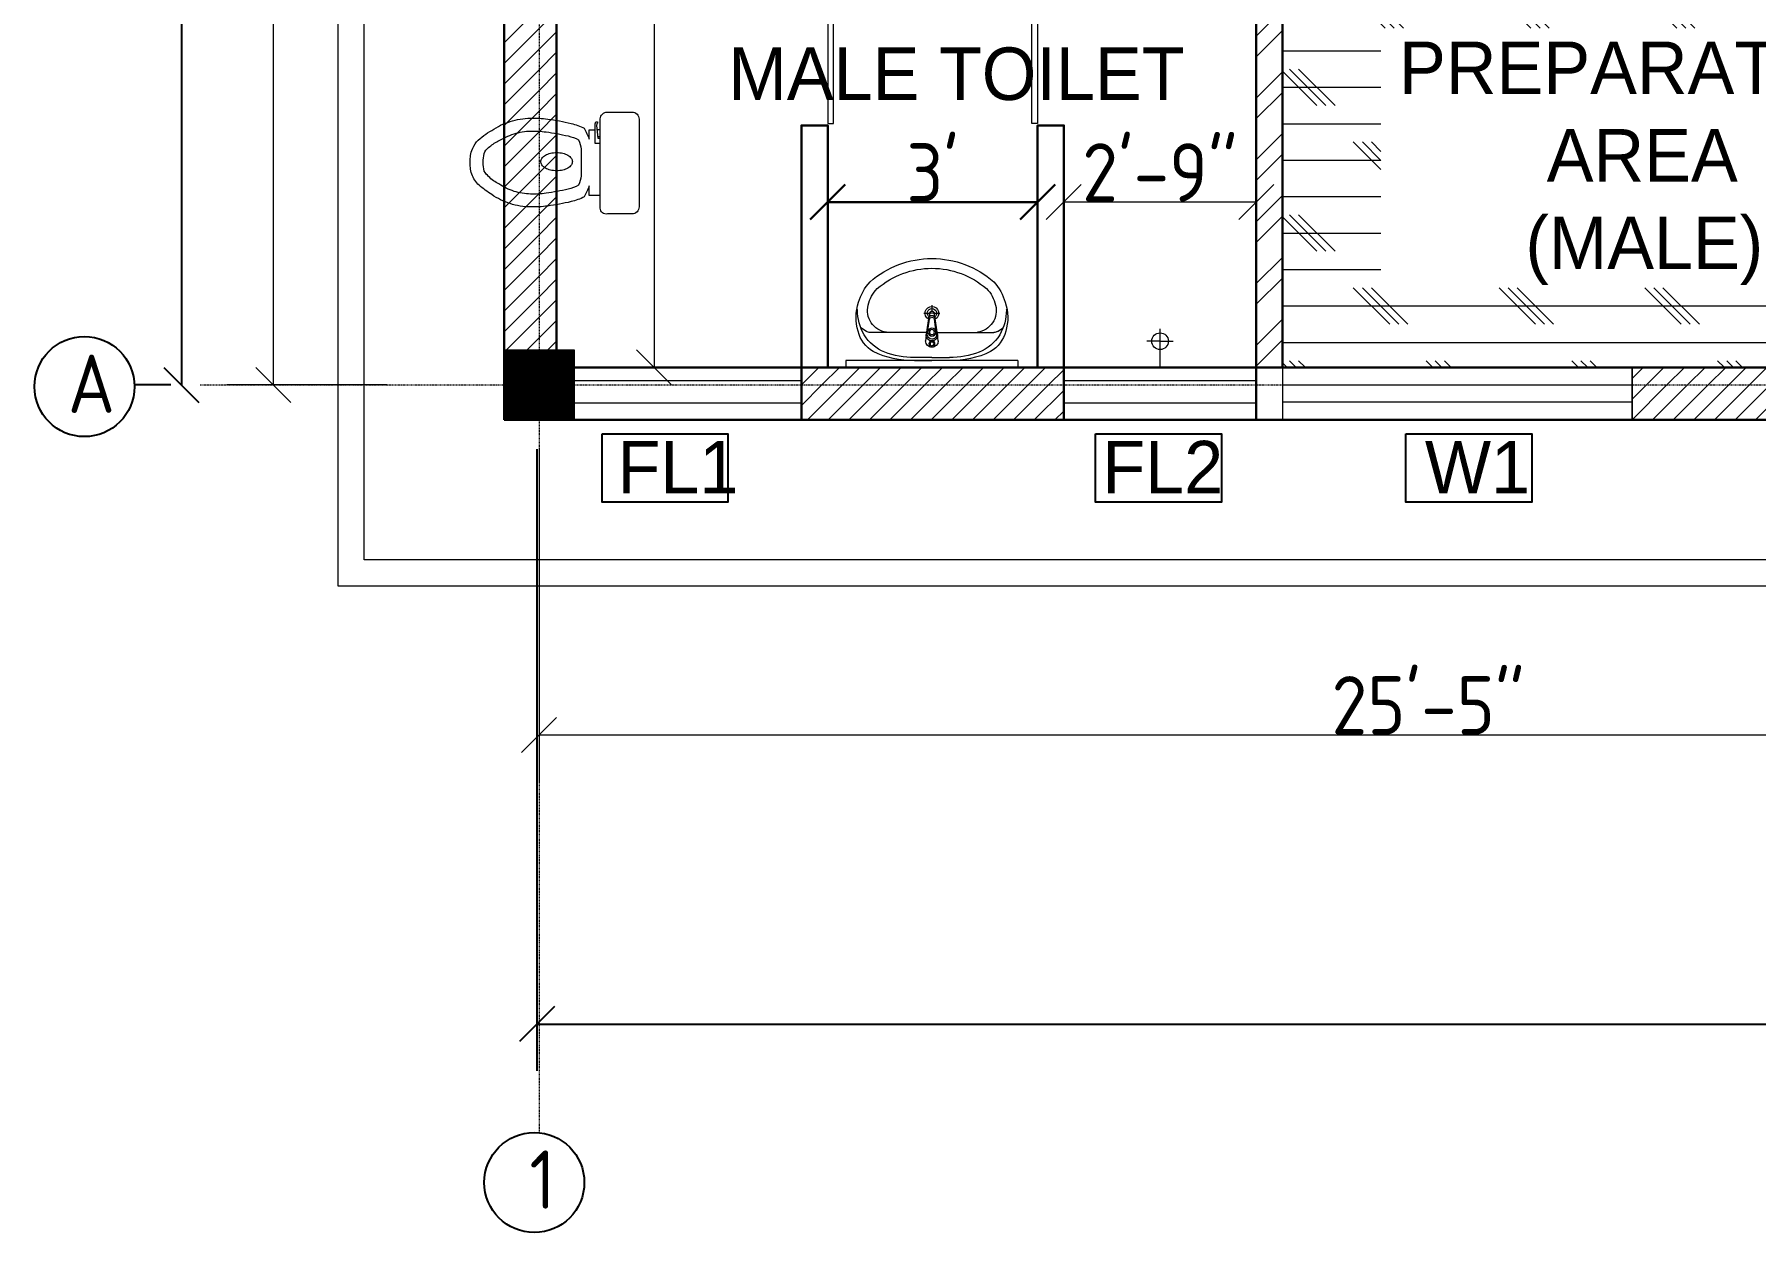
# Model space of a CAD drawing. Extents: x -95606 to 113309, y -42160 to -940.
# Drawn here: x -42601.6 to -42306.3, y -20272.8 to -20067.4 of the extents above; entities that cross this region are included whole.
import ezdxf

# ---------------------------------------------------------------- set-up
doc = ezdxf.new("R2010")
doc.units = 0
doc.header["$LTSCALE"] = 0.02
doc.header["$MEASUREMENT"] = 0
doc.header["$PDMODE"] = 3
doc.header["$PDSIZE"] = -2
doc.linetypes.add('ACAD_ISO04W100', pattern=[30, 24, -3, 0, -3])
doc.linetypes.add('CENTERX2', pattern=[101.6, 63.5, -12.7, 12.7, -12.7])
doc.layers.get('0').update_dxf_attribs({"linetype": 'CONTINUOUS'})
doc.layers.get('DEFPOINTS').update_dxf_attribs({"linetype": 'CONTINUOUS'})
for name, color, linetype, lineweight in [('DOOR WIN TEXT', 102, 'CONTINUOUS', 25), ('Hatch', 252, 'CONTINUOUS', 9), ('RBH CENTER LINE', 1, 'ACAD_ISO04W100', 13), ('RBH DIMENSIONS', 8, 'CONTINUOUS', 15), ('RBH FURNISHING', 112, 'CONTINUOUS', 0), ('RBH hatch', 43, 'CONTINUOUS', 0), ('RBH TEXT', 50, 'CONTINUOUS', 13), ('RBH TEXT FRAME', 90, 'CONTINUOUS', 25), ('RBH WALL - 0.18', 252, 'CONTINUOUS', 18), ('RBH WALL - 0.30', 7, 'CONTINUOUS', 30), ('RBH-FURNITURE', 112, 'CONTINUOUS', 15), ('T', 15, 'CONTINUOUS', 9)]:
    doc.layers.add(name, color=color, linetype=linetype, lineweight=lineweight)
doc.layers.add('RBH DO & WIN', color=7, linetype='CONTINUOUS', lineweight=9, true_color=0x8a008a)
doc.styles.add('RBH-225', font='ARIALN.TTF', dxfattribs={"height": 225})
doc.styles.get("Standard").update_dxf_attribs({"font": 'ISOCP'})
doc.dimstyles.new('RBH DIM 01', dxfattribs={"dimtxt": 10, "dimasz": 6, "dimexe": 8, "dimexo": 5, "dimgap": 0.09, "dimtad": 1, "dimdec": 0, "dimzin": 0, "dimdsep": 46, "dimlunit": 4, "dimtxsty": 'Standard', "dimblk": 'OBLIQUE', "dimcen": 0.09, "dimclrd": 4, "dimclre": 1, "dimclrt": 2, "dimadec": 0, "dimazin": 0, "dimtfac": 1, "dimtdec": 0, "dimtofl": 0, "dimtmove": 0, "dimatfit": 3, "dimldrblk": 'OPEN30', "dimfxl": 1, "dimtolj": 1, "dimtzin": 0, "dimlwd": -1, "dimlwe": -1, "dimarcsym": 0})
pattern_1 = [(45, (-411609.7358, -522238.5927), (-1.767766953, 1.767766953), [])]

# ---------------------------------------------------------------- blocks, each defined once
blk = doc.blocks.new('_Oblique')
at = {"color": 0, "linetype": 'ByBlock', "lineweight": -2}
blk.add_line((-0.5, -0.5), (0.5, 0.5), dxfattribs=at)
blk = doc.blocks.new('*D918')
at = {"layer": 'DEFPOINTS', "color": 0, "lineweight": -2, "ltscale": 0.75, "transparency": 16777216}
for p in [(-42536.13, -19920.46), (-42560.61, -20127.46), (-42536.13, -20127.46)]:
    blk.add_point(p, dxfattribs=at)
at = {"layer": 'RBH DIMENSIONS', "color": 1, "ltscale": 0.75, "transparency": 16777216}
for p, q in [((-42541.13, -19920.46), (-42568.61, -19920.46)), ((-42541.13, -20127.46), (-42568.61, -20127.46))]:
    blk.add_line(p, q, dxfattribs=at)
at = {"layer": 'RBH DIMENSIONS', "color": 4, "ltscale": 0.75, "transparency": 16777216}
blk.add_line((-42560.61, -19920.46), (-42560.61, -20127.46), dxfattribs=at)
at = {"layer": 'RBH DIMENSIONS', "color": 4, "ltscale": 0.75, "transparency": 16777216, "xscale": 6, "yscale": 6, "zscale": 6}
for p, rotation in [((-42560.61, -19920.46), 90), ((-42560.61, -20127.46), 270)]:
    blk.add_blockref('_Oblique', p, dxfattribs=dict(at, rotation=rotation))
at = {"layer": 'RBH DIMENSIONS', "color": 2, "ltscale": 0.75, "transparency": 16777216, "insert": (-42565.7, -20023.96), "char_height": 10, "attachment_point": 5, "rotation": 90}
blk.add_mtext('\\A1;17\'-3"', dxfattribs=at)
blk = doc.blocks.new('_Open30')
at = {"color": 0, "linetype": 'ByBlock', "lineweight": -2}
for p, q in [((-1, 0.268), (0, 0)), ((0, 0), (-1, -0.268)), ((0, 0), (-1, 0))]:
    blk.add_line(p, q, dxfattribs=at)
blk = doc.blocks.new('*D1015')
at = {"layer": 'DEFPOINTS', "color": 0, "lineweight": -2, "ltscale": 0.75, "transparency": 16777216}
for p in [(-42515, -20133.46), (-42210, -20133.46), (-42210, -20187.46)]:
    blk.add_point(p, dxfattribs=at)
at = {"layer": 'RBH DIMENSIONS', "color": 1, "ltscale": 0.75, "transparency": 16777216}
for p, q in [((-42515, -20138.46), (-42515, -20195.46)), ((-42210, -20138.46), (-42210, -20195.46))]:
    blk.add_line(p, q, dxfattribs=at)
at = {"layer": 'RBH DIMENSIONS', "color": 4, "ltscale": 0.75, "transparency": 16777216}
blk.add_line((-42515, -20187.46), (-42210, -20187.46), dxfattribs=at)
at = {"layer": 'RBH DIMENSIONS', "color": 4, "ltscale": 0.75, "transparency": 16777216, "xscale": 6, "yscale": 6, "zscale": 6, "rotation": 180}
blk.add_blockref('_Oblique', (-42515, -20187.46), dxfattribs=at)
at = {"layer": 'RBH DIMENSIONS', "color": 4, "ltscale": 0.75, "transparency": 16777216, "xscale": 6, "yscale": 6, "zscale": 6}
blk.add_blockref('_Oblique', (-42210, -20187.46), dxfattribs=at)
at = {"layer": 'RBH DIMENSIONS', "color": 2, "ltscale": 0.75, "transparency": 16777216, "insert": (-42362.5, -20182.37), "char_height": 10, "attachment_point": 5}
blk.add_mtext('\\A1;25\'-5"', dxfattribs=at)
blk = doc.blocks.new('*D1021')
at = {"layer": 'DEFPOINTS', "color": 0, "lineweight": -2, "ltscale": 0.75, "transparency": 16777216}
for p in [(-42515.37, -20133.46), (-41103.39, -20133.46), (-41103.39, -20237.03)]:
    blk.add_point(p, dxfattribs=at)
at = {"layer": 'DOOR WIN TEXT', "color": 1, "ltscale": 0.75, "transparency": 16777216}
for p, q in [((-42515.37, -20138.46), (-42515.37, -20245.03)), ((-41103.39, -20138.46), (-41103.39, -20245.03))]:
    blk.add_line(p, q, dxfattribs=at)
at = {"layer": 'DOOR WIN TEXT', "color": 4, "ltscale": 0.75, "transparency": 16777216}
blk.add_line((-42515.37, -20237.03), (-41103.39, -20237.03), dxfattribs=at)
at = {"layer": 'DOOR WIN TEXT', "color": 4, "ltscale": 0.75, "transparency": 16777216, "xscale": 6, "yscale": 6, "zscale": 6, "rotation": 180}
blk.add_blockref('_Oblique', (-42515.37, -20237.03), dxfattribs=at)
at = {"layer": 'DOOR WIN TEXT', "color": 4, "ltscale": 0.75, "transparency": 16777216, "xscale": 6, "yscale": 6, "zscale": 6}
blk.add_blockref('_Oblique', (-41103.39, -20237.03), dxfattribs=at)
at = {"layer": 'DOOR WIN TEXT', "color": 2, "ltscale": 0.75, "transparency": 16777216, "insert": (-41809.38, -20231.94), "char_height": 10, "attachment_point": 5}
blk.add_mtext('\\A1;117\'-8"', dxfattribs=at)
blk = doc.blocks.new('*D1022')
at = {"layer": 'DEFPOINTS', "color": 0, "lineweight": -2, "ltscale": 0.75, "transparency": 16777216}
for p in [(-42573.16, -19506.46), (-42576.35, -20127.46), (-42573.16, -20127.46)]:
    blk.add_point(p, dxfattribs=at)
at = {"layer": 'DOOR WIN TEXT', "color": 1, "ltscale": 0.75, "transparency": 16777216}
for p, q in [((-42578.16, -19506.46), (-42584.35, -19506.46)), ((-42578.16, -20127.46), (-42584.35, -20127.46))]:
    blk.add_line(p, q, dxfattribs=at)
at = {"layer": 'DOOR WIN TEXT', "color": 4, "ltscale": 0.75, "transparency": 16777216}
blk.add_line((-42576.35, -19506.46), (-42576.35, -20127.46), dxfattribs=at)
at = {"layer": 'DOOR WIN TEXT', "color": 4, "ltscale": 0.75, "transparency": 16777216, "xscale": 6, "yscale": 6, "zscale": 6}
for p, rotation in [((-42576.35, -19506.46), 90), ((-42576.35, -20127.46), 270)]:
    blk.add_blockref('_Oblique', p, dxfattribs=dict(at, rotation=rotation))
at = {"layer": 'DOOR WIN TEXT', "color": 2, "ltscale": 0.75, "transparency": 16777216, "insert": (-42581.44, -19816.96), "char_height": 10, "attachment_point": 5, "rotation": 90}
blk.add_mtext('\\A1;51\'-9"', dxfattribs=at)
blk = doc.blocks.new('*D922')
at = {"layer": 'DEFPOINTS', "color": 0, "lineweight": -2, "ltscale": 0.75, "transparency": 16777216}
for p in [(-42512, -19956.46), (-42509, -20124.46), (-42495.29, -20124.46)]:
    blk.add_point(p, dxfattribs=at)
at = {"layer": 'RBH DIMENSIONS', "color": 1, "ltscale": 0.75, "transparency": 16777216}
for p, q in [((-42507, -19956.46), (-42487.29, -19956.46)), ((-42504, -20124.46), (-42487.29, -20124.46))]:
    blk.add_line(p, q, dxfattribs=at)
at = {"layer": 'RBH DIMENSIONS', "color": 4, "ltscale": 0.75, "transparency": 16777216}
blk.add_line((-42495.29, -19956.46), (-42495.29, -20124.46), dxfattribs=at)
at = {"layer": 'RBH DIMENSIONS', "color": 4, "ltscale": 0.75, "transparency": 16777216, "xscale": 6, "yscale": 6, "zscale": 6}
for p, rotation in [((-42495.29, -19956.46), 90), ((-42495.29, -20124.46), 270)]:
    blk.add_blockref('_Oblique', p, dxfattribs=dict(at, rotation=rotation))
at = {"layer": 'RBH DIMENSIONS', "color": 2, "ltscale": 0.75, "transparency": 16777216, "insert": (-42500.38, -20040.46), "char_height": 10, "attachment_point": 5, "rotation": 90}
blk.add_mtext("\\A1;14'", dxfattribs=at)
blk = doc.blocks.new('WC')
at = {"layer": 'T', "color": 20, "linetype": 'Continuous'}
blk.add_lwpolyline([(5.19, -7.49), (5.19, -5.59), (3.55, -5.59, 0.030523), (5.44, -4.74, 0.05474), (6.26, -2.48, 0.027682), (7.01, 1.53, 0.037906), (7.17, 4.51, 0.071829), (6.6, 7.97, 0.071599), (5.06, 11.13, 0.031633), (3.45, 13.29, 0.110465), (1.54, 14.57, 0.07261), (0.41, 14.79, 0.024061), (-0.48, 14.82, 0.024061), (-1.37, 14.79, 0.07261), (-2.5, 14.57, 0.050277), (-3.98, 13.73, 0.071878), (-5.95, 11.13, 0.071599), (-7.48, 7.97, 0.071829), (-8.06, 4.51, 0.037906), (-7.9, 1.53, 0.027682), (-7.15, -2.48, 0.05474), (-6.32, -4.74, 0.030523), (-4.44, -5.59), (-6.07, -5.59), (-6.07, -6.59)], format="xyb", dxfattribs=at)
at = {"layer": 'T', "color": 15, "linetype": 'Continuous'}
blk.add_lwpolyline([(4.82, 1.82, 0.037906), (4.96, 4.46, 0.071829), (4.49, 7.3, 0.071599), (3.23, 9.89, 0.086862), (1.94, 11.66, 0.110155), (1.03, 12.41, 0.060632), (-0.48, 12.6, 0.060632), (-1.99, 12.41, 0.164712), (-3.03, 11.66, 0.057058), (-4.11, 10.06, 0.044456), (-5.37, 7.3, 0.071829), (-5.84, 4.46, 0.037906), (-5.7, 1.82, 0.027682), (-5, -1.96, 0.05474), (-4.34, -3.76, 0.070903), (-2.72, -4.2), (-0.48, -4.2), (1.84, -4.2, 0.070903), (3.45, -3.76, 0.05474), (4.11, -1.96, 0.027682)], format="xyb", close=True, dxfattribs=at)
at = {"layer": 'T', "color": 20, "linetype": 'Continuous'}
for points in [[(0.97, 0, 0.059019), (0.84, 1.08, 0.072585), (0.51, 1.91, 0.106664), (-0.05, 2.53, 0.156282), (-0.6, 2.7, 0.156282), (-1.15, 2.53, 0.106664), (-1.71, 1.91, 0.072585), (-2.04, 1.08, 0.059019), (-2.17, 0, 0.059019), (-2.04, -1.08, 0.072585), (-1.71, -1.91, 0.106664), (-1.15, -2.53, 0.156282), (-0.6, -2.7, 0.156282), (-0.05, -2.53, 0.106664), (0.51, -1.91, 0.072585), (0.84, -1.08, 0.059019)], [(-7.9, -14.15), (-0.48, -14.15), (7.16, -14.15, 0.414214), (8.37, -12.94), (8.37, -8.7, 0.457962), (7.4, -7.49), (-0.48, -7.49), (-7.92, -7.49, 0.418648), (-9.11, -8.7), (-9.11, -12.94, 0.414214)]]:
    blk.add_lwpolyline(points, format="xyb", close=True, dxfattribs=at)
for points in [[(-3.72, -7.5), (-3.72, -6.59), (-7.09, -6.59), (-7.4, -6.74), (-7.43, -7), (-7.2, -7.03), (-7.1, -6.89), (-6.77, -6.83), (-4.63, -7.05), (-4.63, -7.49)], [(-6.07, -7.49), (-6.07, -6.95)], [(-4.93, -7.03), (-4.93, -7.49)]]:
    blk.add_lwpolyline(points, dxfattribs=at)
blk = doc.blocks.new('WB')
at = {"layer": 'RBH-FURNITURE'}
for p, q in [((14.75, 0), (-14.75, 0)), ((-14.75, -1.21), (-14.75, 0)), ((14.75, -1.21), (14.75, 0)), ((14.75, -1.21), (-14.75, -1.21)), ((-3, -1.21), (0, -1.21)), ((0, -1.73), (-3, -1.73)), ((3, -1.21), (0, -1.21)), ((0, -1.73), (3, -1.73)), ((-0.97, -5.68), (-1.09, -4.54)), ((-0.79, -6.87), (-0.97, -5.68)), ((-0.79, -5.6), (-0.43, -8.26)), ((0.79, -5.6), (0.43, -8.26)), ((0.97, -5.68), (0.79, -6.87)), ((1.09, -4.54), (0.97, -5.68)), ((-11.23, -6.17), (-12.21, -6.82)), ((-0.92, -6.02), (-10.63, -6.02)), ((-0.58, -8.36), (-0.79, -6.87)), ((-0.43, -9.02), (-0.51, -8.59)), ((0.51, -8.59), (0.43, -9.02)), ((0.79, -6.87), (0.58, -8.36)), ((0.92, -6.02), (10.63, -6.02)), ((11.23, -6.17), (12.21, -6.82)), ((-12.78, -9.89), (-12.88, -9.99)), ((-1.37, -9.3), (-0.4, -9.3)), ((-0.4, -9.29), (-0.43, -9.02)), ((0, -10.67), (0, -9.65)), ((0.43, -9.02), (0.4, -9.29)), ((0.4, -9.3), (1.37, -9.3)), ((12.78, -9.89), (12.88, -9.99))]:
    blk.add_line(p, q, dxfattribs=at)
for centre, radius in [((0, -6.07), 0.685), ((0, -4.04), 0.514), ((0, -6.07), 0.432), ((0, -4.04), 0.321)]:
    blk.add_circle(centre, radius, dxfattribs=at)
for centre, radius, start, end in [((-7.16, -7.59), 5.67, 120.7623, 165.9135), ((-5.53, -9.31), 7.14, 110.9838, 148.6276), ((-3.52, -16.03), 14.83, 87.9944, 116.1607), ((-3.22, -15.03), 13.31, 89.0694, 111.4765), ((3.52, -16.03), 14.83, 63.8393, 92.0056), ((3.22, -15.03), 13.31, 68.5235, 90.9306), ((5.53, -9.31), 7.14, 31.3724, 69.0162), ((7.16, -7.59), 5.67, 14.0865, 59.2377), ((-4.11, -9.93), 8.67, 150.0649, 179.7323), ((-0.01, -4.56), 1.07, 89.3443, 179.2708), ((-0.01, -5.53), 0.972, 89.2747, 188.6156), ((-0.02, -5.62), 0.775, 88.6678, 178.6678), ((0.01, -4.56), 1.07, 0.7292, 90.6557), ((0.01, -5.53), 0.972, 351.3844, 90.7253), ((0.02, -5.62), 0.775, 1.3322, 91.3322), ((4.11, -9.93), 8.67, 0.2677, 29.9351), ((-4.92, -8.56), 8.09, 163.1196, 198.8786), ((-10.69, -7), 0.983, 86.5266, 123.1336), ((-7.35, -9.72), 3.69, 97.2543, 195.0894), ((0, -9.3), 1.17, 120.0928, 59.9072), ((0, -9.3), 0.811, 127.5099, 52.4901), ((0.08, -8.28), 0.662, 186.9811, 207.7666), ((0.08, -8.28), 0.662, 207.7666, 263.0189), ((-0.02, -8.2), 0.416, 187.5946, 272.7942), ((0.02, -8.2), 0.416, 267.2058, 352.4054), ((-0.08, -8.28), 0.662, 276.9811, 332.2334), ((-0.08, -8.28), 0.662, 332.2334, 353.0189), ((7.35, -9.72), 3.69, 344.9106, 82.7457), ((10.69, -7), 0.983, 56.8664, 93.4734), ((4.92, -8.56), 8.09, 341.1214, 16.8804), ((-4.48, -8.94), 8.39, 195.4747, 223.0442), ((-5.28, -9.48), 5.76, 192.0953, 224.6543), ((-0.02, -8.97), 0.416, 187.5946, 220.849), ((-0.02, -9.27), 0.382, 183.1717, 272.2809), ((-0.02, -8.97), 0.416, 220.849, 272.7942), ((0.02, -8.97), 0.416, 267.2058, 352.4054), ((0.02, -9.27), 0.382, 267.7191, 356.8283), ((5.28, -9.48), 5.76, 315.3457, 347.9047), ((4.48, -8.94), 8.39, 316.9558, 344.5253), ((0.05, -2.55), 16.14, 228.6421, 269.8056), ((0.05, -2.55), 14.46, 229.3366, 269.8056), ((-0.05, -2.55), 14.46, 270.1944, 310.6634), ((-0.05, -2.55), 16.14, 270.1944, 311.3579)]:
    blk.add_arc(centre, radius, start, end, dxfattribs=at)
blk = doc.blocks.new('VF')
at = {"layer": 'RBH FURNISHING', "ltscale": 0.75}
for p, q in [((0, 0), (-4.54, 0)), ((0, 0), (0, 4.21)), ((0, -9.02), (0, 0)), ((0, 0), (4.54, 0))]:
    blk.add_line(p, q, dxfattribs=at)
blk.add_circle((0, 0), 2.86, dxfattribs=at)
blk = doc.blocks.new('*D924')
at = {"layer": 'DEFPOINTS', "color": 0, "lineweight": -2, "ltscale": 0.75, "transparency": 16777216}
for p in [(-42425, -20096.11), (-42425, -20124.46), (-42392, -20124.46)]:
    blk.add_point(p, dxfattribs=at)
at = {"layer": 'RBH DIMENSIONS', "color": 1, "ltscale": 0.75, "transparency": 16777216}
for p, q in [((-42425, -20119.46), (-42425, -20088.11)), ((-42392, -20119.46), (-42392, -20088.11))]:
    blk.add_line(p, q, dxfattribs=at)
at = {"layer": 'RBH DIMENSIONS', "color": 4, "ltscale": 0.75, "transparency": 16777216}
blk.add_line((-42392, -20096.11), (-42425, -20096.11), dxfattribs=at)
at = {"layer": 'RBH DIMENSIONS', "color": 4, "ltscale": 0.75, "transparency": 16777216, "xscale": 6, "yscale": 6, "zscale": 6, "rotation": 180}
blk.add_blockref('_Oblique', (-42425, -20096.11), dxfattribs=at)
at = {"layer": 'RBH DIMENSIONS', "color": 4, "ltscale": 0.75, "transparency": 16777216, "xscale": 6, "yscale": 6, "zscale": 6}
blk.add_blockref('_Oblique', (-42392, -20096.11), dxfattribs=at)
at = {"layer": 'RBH DIMENSIONS', "color": 2, "ltscale": 0.75, "transparency": 16777216, "insert": (-42408.5, -20091.02), "char_height": 10, "attachment_point": 5}
blk.add_mtext('\\A1;2\'-9"', dxfattribs=at)
blk = doc.blocks.new('*D1032')
at = {"layer": 'DEFPOINTS', "color": 0, "lineweight": -2, "ltscale": 0.75, "transparency": 16777216}
for p in [(-42465.5, -20096.11), (-42465.5, -20124.46), (-42429.5, -20124.46)]:
    blk.add_point(p, dxfattribs=at)
at = {"layer": 'RBH WALL - 0.30', "color": 1, "ltscale": 0.75, "transparency": 16777216}
for p, q in [((-42465.5, -20119.46), (-42465.5, -20088.11)), ((-42429.5, -20119.46), (-42429.5, -20088.11))]:
    blk.add_line(p, q, dxfattribs=at)
at = {"layer": 'RBH WALL - 0.30', "color": 4, "ltscale": 0.75, "transparency": 16777216}
blk.add_line((-42429.5, -20096.11), (-42465.5, -20096.11), dxfattribs=at)
at = {"layer": 'RBH WALL - 0.30', "color": 4, "ltscale": 0.75, "transparency": 16777216, "xscale": 6, "yscale": 6, "zscale": 6, "rotation": 180}
blk.add_blockref('_Oblique', (-42465.5, -20096.11), dxfattribs=at)
at = {"layer": 'RBH WALL - 0.30', "color": 4, "ltscale": 0.75, "transparency": 16777216, "xscale": 6, "yscale": 6, "zscale": 6}
blk.add_blockref('_Oblique', (-42429.5, -20096.11), dxfattribs=at)
at = {"layer": 'RBH WALL - 0.30', "color": 2, "ltscale": 0.75, "transparency": 16777216, "insert": (-42447.5, -20091.02), "char_height": 10, "attachment_point": 5}
blk.add_mtext("\\A1;3'", dxfattribs=at)

msp = doc.modelspace()

# ---------------------------------------------------------------- hatches: boundary and pattern name
at = {"layer": 'Hatch', "ltscale": 0.75}
h = msp.add_hatch(dxfattribs=at)
h.set_pattern_fill('ANSI31', color=256, scale=20)
h.set_pattern_definition(pattern_1)
h.paths.add_polyline_path([(-42514.996, -20033.228), (-42520.996, -20033.228), (-42520.996, -20121.459), (-42514.996, -20121.459)])
h = msp.add_hatch(dxfattribs=at)
h.set_pattern_fill('ANSI31', color=256, scale=20)
h.set_pattern_definition(pattern_1)
h.paths.add_polyline_path([(-42511.996, -20033.228), (-42514.996, -20033.228), (-42514.996, -20121.459), (-42511.996, -20121.459)])
h = msp.add_hatch(dxfattribs=at)
h.set_pattern_fill('ANSI31', color=256, scale=20)
h.set_pattern_definition(pattern_1)
h.paths.add_polyline_path([(-42424.996, -20124.459), (-42469.996, -20124.459), (-42469.996, -20127.459), (-42424.996, -20127.459)])
h = msp.add_hatch(dxfattribs=at)
h.set_pattern_fill('ANSI31', color=256, scale=20)
h.set_pattern_definition(pattern_1)
h.paths.add_polyline_path([(-42215.996, -20124.459), (-42327.496, -20124.459), (-42327.496, -20127.459), (-42215.996, -20127.459)])
h = msp.add_hatch(dxfattribs=at)
h.set_pattern_fill('ANSI31', color=256, scale=20)
h.set_pattern_definition(pattern_1)
h.paths.add_polyline_path([(-42424.996, -20127.459), (-42469.996, -20127.459), (-42469.996, -20133.459), (-42424.996, -20133.459)])
h = msp.add_hatch(dxfattribs=at)
h.set_pattern_fill('ANSI31', color=256, scale=20)
h.set_pattern_definition(pattern_1)
h.paths.add_polyline_path([(-42215.996, -20127.459), (-42327.496, -20127.459), (-42327.496, -20133.459), (-42215.996, -20133.459)])
at = {"layer": 'RBH DIMENSIONS'}
h = msp.add_hatch(dxfattribs=at)
h.set_pattern_fill('ANSI31', color=6)
h.set_pattern_definition([(45, (-411938.71602, -522222.55568), (-0.088388347648, 0.088388347648), [])])
h.paths.add_polyline_path([(-42520.996, -20121.459), (-42520.996, -20133.459), (-42508.996, -20133.459), (-42508.996, -20121.459)])
at = {"layer": 'RBH hatch', "ltscale": 0.75}
h = msp.add_hatch(dxfattribs=at)
h.set_pattern_fill('ANSI32', color=256, scale=20)
h.set_pattern_definition([(45, (-42283.114, -20054.234), (-5.3033, 5.3033), []), (45, (-42279.5785, -20054.234), (-5.3033, 5.3033), [])])
h.paths.add_polyline_path([(-42387.496, -19951.959), (-42393.996, -19951.959), (-42393.996, -19956.459), (-42391.996, -19956.459), (-42391.996, -20124.459), (-42387.496, -20124.459)])
h = msp.add_hatch(dxfattribs=at)
h.set_pattern_fill('CORK', color=256, scale=50)
h.set_pattern_definition([(0, (-411609.736, -522251.4257), (0, 6.25), []), (135, (-411606.61, -522254.55), (-12.5, -12.5), [8.8388348, -8.8388348]), (135, (-411605.048, -522254.55), (-12.5, -12.5), [8.8388348, -8.8388348]), (135, (-411603.486, -522254.55), (-12.5, -12.5), [8.8388348, -8.8388348])])
edge = h.paths.add_edge_path()
edge.add_line((-42306.342, -20056.39), (-42248.885, -20056.39))
edge.add_arc((-42230.996, -20054.39), 18, 186.37937, 332.73396)
edge.add_line((-42214.996, -20062.636), (-42214.996, -20121.39))
edge.add_line((-42214.996, -20121.39), (-42220.996, -20121.39))
edge.add_line((-42220.996, -20121.39), (-42220.996, -20124.39))
edge.add_line((-42220.996, -20124.39), (-42387.496, -20124.39))
edge.add_line((-42387.496, -20124.39), (-42387.496, -20011.89))
edge.add_line((-42387.496, -20011.89), (-42326.177, -20011.89))
edge.add_arc((-41843.089, -19823.233), 518.618, 201.33175, 206.71625)
edge = h.paths.add_edge_path()
edge.add_line((-42176.996, -20124.39), (-42208.996, -20124.39))
edge.add_line((-42208.996, -20124.39), (-42208.996, -20121.39))
edge.add_line((-42208.996, -20121.39), (-42214.996, -20121.39))
edge.add_line((-42214.996, -20121.39), (-42214.996, -20062.636))
edge.add_arc((-42230.996, -20054.39), 18, 332.73396, 360)
edge.add_arc((-42194.996, -20054.39), 18, 180, 360)
edge.add_line((-42176.996, -20054.39), (-42176.996, -20124.39))
h.paths.add_polyline_path([(-42370.598, -20066.27), (-42282.081, -20066.27), (-42282.081, -20107.751), (-42370.598, -20107.751)], flags=16)
h.paths.add_polyline_path([(-42199.539, -20122.46), (-42182.526, -20122.46), (-42182.526, -20123.92), (-42199.539, -20123.92)], flags=16)

# ---------------------------------------------------------------- linework, layer by layer
at = {"layer": 'RBH CENTER LINE', "linetype": 'CENTERX2', "ltscale": 0.12}
for p, q in [((-42514.996, -19446.195), (-42514.996, -20255.646)), ((-42573.161, -20127.459), (-40815.457, -20127.459))]:
    msp.add_line(p, q, dxfattribs=at)
at = {"layer": 'RBH DIMENSIONS', "ltscale": 0.75}
msp.add_lwpolyline([(-42520.996, -20121.459), (-42508.996, -20121.459), (-42508.996, -20133.459), (-42520.996, -20133.459)], close=True, dxfattribs=at)
msp.add_lwpolyline([(-42520.996, -20121.459), (-42508.996, -20121.459), (-42508.996, -20133.459), (-42520.996, -20133.459)], close=True, dxfattribs=at)
msp.add_lwpolyline([(-42520.996, -20121.459), (-42508.996, -20121.459), (-42508.996, -20133.459), (-42520.996, -20133.459)], close=True, dxfattribs=at)
at = {"layer": 'RBH DO & WIN', "ltscale": 0.75}
for p, q in [((-42387.496, -20124.459), (-42387.496, -20133.459)), ((-42327.496, -20124.459), (-42327.496, -20133.459)), ((-42469.996, -20126.746), (-42508.996, -20126.746)), ((-42391.996, -20126.746), (-42424.996, -20126.746)), ((-42327.496, -20127.491), (-42387.496, -20127.491)), ((-42469.996, -20130.589), (-42508.996, -20130.589)), ((-42391.996, -20130.589), (-42424.996, -20130.589)), ((-42327.496, -20130.426), (-42387.496, -20130.426))]:
    msp.add_line(p, q, dxfattribs=at)
msp.add_lwpolyline([(-42327.496, -20133.459), (-42327.496, -20124.459), (-42387.496, -20124.459), (-42387.496, -20133.459)], close=True, dxfattribs=at)
at = {"layer": 'RBH FURNISHING', "ltscale": 0.75}
for points in [[(-42465.496, -20082.639), (-42464.496, -20082.639), (-42464.496, -20052.639), (-42465.496, -20052.639)], [(-42429.496, -20082.639), (-42430.496, -20082.639), (-42430.496, -20052.639), (-42429.496, -20052.639)]]:
    msp.add_lwpolyline(points, close=True, dxfattribs=at)
at = {"layer": 'RBH TEXT FRAME', "color": 4}
for points in [[(-42504.213, -20135.856), (-42482.616, -20135.856), (-42482.616, -20147.536), (-42504.213, -20147.536)], [(-42419.559, -20135.856), (-42397.962, -20135.856), (-42397.962, -20147.536), (-42419.559, -20147.536)], [(-42366.325, -20135.856), (-42344.728, -20135.856), (-42344.728, -20147.536), (-42366.325, -20147.536)]]:
    msp.add_lwpolyline(points, close=True, dxfattribs=at)
at = {"layer": 'RBH TEXT FRAME'}
for centre in [(-42592.993, -20127.734), (-42515.825, -20264.184)]:
    msp.add_circle(centre, 8.578, dxfattribs=at)
at = {"layer": 'RBH WALL - 0.18', "ltscale": 0.75}
for p, q in [((-42549.496, -20161.959), (-42549.496, -19417.959)), ((-42544.996, -20157.459), (-42544.996, -19422.459)), ((-41101.893, -20157.459), (-42544.996, -20157.459)), ((-41097.393, -20161.959), (-42549.496, -20161.959))]:
    msp.add_line(p, q, dxfattribs=at)
at = {"layer": 'RBH WALL - 0.30', "ltscale": 0.75}
for p, q in [((-42520.996, -20133.459), (-42520.996, -19843.959)), ((-42511.996, -20121.459), (-42511.996, -19926.459)), ((-42387.496, -19951.959), (-42387.496, -20124.459)), ((-42391.996, -19956.459), (-42391.996, -20124.459)), ((-42215.996, -20124.459), (-42508.996, -20124.459)), ((-42215.996, -20124.459), (-42508.996, -20124.459)), ((-42469.996, -20124.459), (-42469.996, -20133.459)), ((-42424.996, -20124.459), (-42424.996, -20133.459)), ((-42391.996, -20124.459), (-42391.996, -20133.459)), ((-42050.112, -20133.459), (-42520.996, -20133.459))]:
    msp.add_line(p, q, dxfattribs=at)
for points in [[(-42469.996, -20124.459), (-42469.996, -20082.959), (-42465.496, -20082.959), (-42465.496, -20124.459)], [(-42429.496, -20124.459), (-42429.496, -20082.959), (-42424.996, -20082.959), (-42424.996, -20124.459)]]:
    msp.add_lwpolyline(points, dxfattribs=at)

# ---------------------------------------------------------------- block references
at = {"layer": 'RBH WALL - 0.30', "xscale": -1}
for name, p, rotation in [('WC', (-42511.996, -20089.77), 90), ('WB', (-42447.626, -20124.459), 180)]:
    msp.add_blockref(name, p, dxfattribs=dict(at, rotation=rotation))
at = {"layer": 'RBH WALL - 0.30', "xscale": 0.5, "yscale": 0.5, "zscale": 0.5}
msp.add_blockref('VF', (-42408.496, -20119.95), dxfattribs=at)

# ---------------------------------------------------------------- texts
at = {"layer": 'DOOR WIN TEXT', "color": 4, "char_height": 9, "attachment_point": 1, "style": 'RBH-225'}
for s, insert in [('\\pi27.072;{\\fStylus BT|b0|i0|c0|p34;FL1}', (-42528.63, -20137.044)), ('\\pi25.574;{\\fStylus BT|b0|i0|c0|p34;FL2}', (-42443.976, -20137.044)), ('\\pi27.672;{\\fStylus BT|b0|i0|c0|p34;W1}', (-42390.742, -20137.044))]:
    msp.add_mtext_dynamic_manual_height_columns(s, width=70.71517, gutter_width=1, heights=[0], dxfattribs=dict(at, insert=insert))
at = {"layer": 'RBH TEXT', "color": 0, "char_height": 9, "attachment_point": 1, "style": 'RBH-225'}
for s, width, insert in [('\\pi22.796;{\\fStylus BT|b0|i0|c0|p34;MALE TOILET}', 121.49163, (-42505.334, -20069.596)), ('\\pi-5.6168;{\\fStylus BT|b0|i0|c0|p34;PREPARATION \\P\\pi19.716;AREA\\P\\pi16.063;(MALE)}', 70.71517, (-42361.881, -20068.588))]:
    msp.add_mtext_dynamic_manual_height_columns(s, width=width, gutter_width=1, heights=[0], dxfattribs=dict(at, insert=insert))
at = {"layer": 'RBH TEXT', "char_height": 10, "attachment_point": 1}
for s, insert in [('\\pi8.8262;A', (-42604.655, -20122.237)), ('\\pi10.826;1', (-42527.487, -20258.687))]:
    msp.add_mtext_dynamic_manual_height_columns(s, width=23.65244, gutter_width=1, heights=[0], dxfattribs=dict(at, insert=insert))

# ---------------------------------------------------------------- dimensions: what is measured, and where the dimension line sits
at = {"layer": 'DOOR WIN TEXT', "ltscale": 0.75}
dim = msp.add_linear_dim(base=(-42576.348, -20127.459), p1=(-42573.161, -19506.459), p2=(-42573.161, -20127.459), angle=90, dimstyle='RBH DIM 01', dxfattribs=at)
dim.commit()
dim.dimension.update_dxf_attribs({"geometry": '*D1022', "text_midpoint": (-42581.438, -19816.959)})
dim = msp.add_linear_dim(base=(-41103.393, -20237.033), p1=(-42515.374, -20133.459), p2=(-41103.393, -20133.459), dimstyle='RBH DIM 01', dxfattribs=at)
dim.commit()
dim.dimension.update_dxf_attribs({"geometry": '*D1021', "text_midpoint": (-41809.383, -20231.943)})
at = {"layer": 'RBH DIMENSIONS', "ltscale": 0.75}
for base, p1, p2, angle, picture, middle in [((-42560.606, -20127.459), (-42536.126, -19920.459), (-42536.126, -20127.459), 90, '*D918', (-42565.696, -20023.959)), ((-42495.295, -20124.459), (-42511.996, -19956.459), (-42508.996, -20124.459), 270, '*D922', (-42500.385, -20040.459))]:
    dim = msp.add_linear_dim(base=base, p1=p1, p2=p2, angle=angle, dimstyle='RBH DIM 01', dxfattribs=at)
    dim.commit()
    dim.dimension.update_dxf_attribs({"geometry": picture, "text_midpoint": middle})
for base, p1, p2, picture, middle in [((-42424.996, -20096.108), (-42391.996, -20124.459), (-42424.996, -20124.459), '*D924', (-42408.496, -20091.017)), ((-42209.996, -20187.461), (-42514.996, -20133.459), (-42209.996, -20133.459), '*D1015', (-42362.496, -20182.37))]:
    dim = msp.add_linear_dim(base=base, p1=p1, p2=p2, dimstyle='RBH DIM 01', dxfattribs=at)
    dim.commit()
    dim.dimension.update_dxf_attribs({"geometry": picture, "text_midpoint": middle})
at = {"layer": 'RBH WALL - 0.30', "ltscale": 0.75}
dim = msp.add_aligned_dim(p1=(-42429.496, -20124.459), p2=(-42465.496, -20124.459), distance=-28.351, dimstyle='RBH DIM 01', dxfattribs=at)
dim.commit()
dim.dimension.update_dxf_attribs({"geometry": '*D1032', "text_midpoint": (-42447.496, -20091.018)})

doc.saveas('drawing.dxf')
